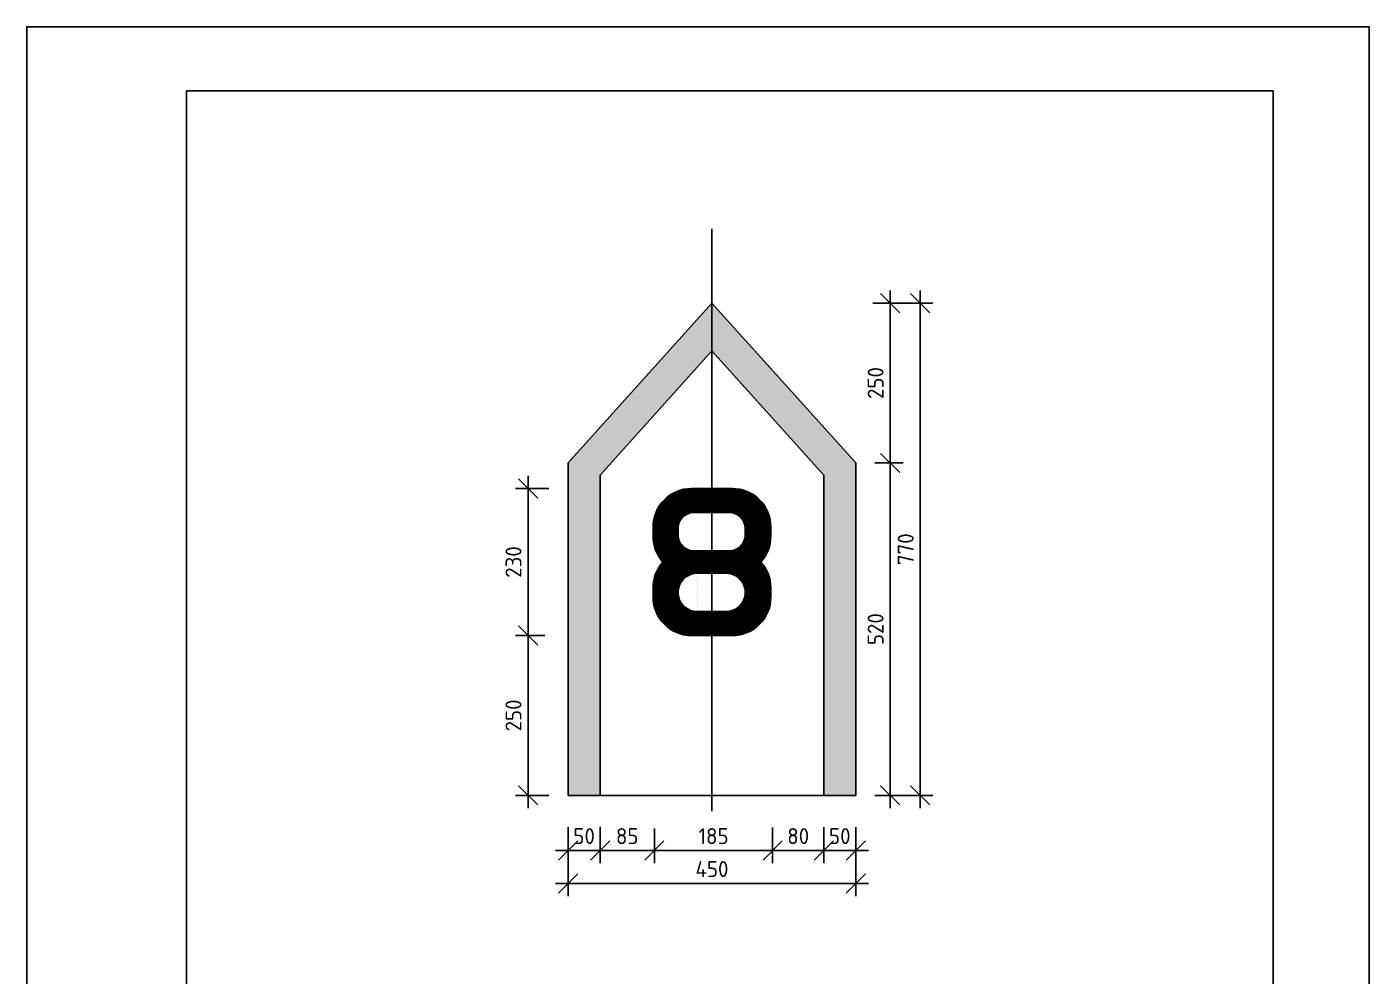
# Model space of a CAD drawing. Extents: x -2544 to -444, y -12208 to -9238.
# Drawn here: x -2544 to -444, y -10723 to -9238 of the extents above; entities that cross this region are included whole.
import ezdxf

# ---------------------------------------------------------------- set-up
doc = ezdxf.new("R2010")
doc.units = 0
doc.header["$LTSCALE"] = 100
doc.header["$MEASUREMENT"] = 0
doc.linetypes.add('CENTERX2', pattern=[101.6, 63.5, -12.7, 12.7, -12.7])
doc.layers.get('0').update_dxf_attribs({"linetype": 'CONTINUOUS'})
doc.layers.get('DEFPOINTS').update_dxf_attribs({"linetype": 'CONTINUOUS'})
for name, color, linetype in [('MAAL', 2, 'CONTINUOUS'), ('RAMME', 7, 'CONTINUOUS'), ('SENTERLINJER', 4, 'CENTERX2'), ('SKILT', 7, 'CONTINUOUS')]:
    doc.layers.add(name, color=color, linetype=linetype)
doc.styles.add('ISO3098', font='iso3098.shx')
doc.dimstyles.new('POINT_1-10MM', dxfattribs={"dimscale": 10, "dimtxt": 2.5, "dimasz": 3, "dimexe": 2, "dimexo": 3, "dimgap": 1, "dimtad": 1, "dimdec": 0, "dimzin": 0, "dimtxsty": 'ISO3098', "dimblk1": 'OBLIQUE', "dimblk2": 'OBLIQUE', "dimsah": 1, "dimcen": 4, "dimdle": 2, "dimclrd": 256, "dimclre": 256, "dimclrt": 256, "dimazin": 3, "dimtfac": 1, "dimtdec": 0, "dimtix": 1, "dimtmove": 0, "dimatfit": 3, "dimtolj": 1, "dimtzin": 0})

# ---------------------------------------------------------------- blocks, each defined once
blk = doc.blocks.new('_OBLIQUE')
at = {"color": 0}
blk.add_line((-0.5, -0.5), (0.5, 0.5), dxfattribs=at)
blk = doc.blocks.new('*D19')
at = {"layer": 'DEFPOINTS', "color": 0}
for p in [(-1647.1, -10459.4), (-1562.2, -10461.7), (-1647.1, -10526.2)]:
    blk.add_point(p, dxfattribs=at)
at = {"layer": 'MAAL'}
for p, q in [((-1647.1, -10489.4), (-1647.1, -10546.2)), ((-1562.2, -10491.7), (-1562.2, -10546.2)), ((-1542.2, -10526.2), (-1667.1, -10526.2))]:
    blk.add_line(p, q, dxfattribs=at)
at = {"layer": 'MAAL', "xscale": 30, "yscale": 30, "zscale": 30, "rotation": 180}
blk.add_blockref('_OBLIQUE', (-1647.1, -10526.2), dxfattribs=at)
at = {"layer": 'MAAL', "xscale": 30, "yscale": 30, "zscale": 30}
blk.add_blockref('_OBLIQUE', (-1562.2, -10526.2), dxfattribs=at)
at = {"layer": 'MAAL', "insert": (-1604.7, -10503.7), "char_height": 25, "attachment_point": 5, "style": 'ISO3098'}
blk.add_mtext('\\A1;85', dxfattribs=at)
blk = doc.blocks.new('*D18')
at = {"layer": 'DEFPOINTS', "color": 0}
for p in [(-1697.1, -10459.8), (-1247.1, -10459.8), (-1697.1, -10577.7)]:
    blk.add_point(p, dxfattribs=at)
at = {"layer": 'MAAL'}
for p, q in [((-1697.1, -10489.8), (-1697.1, -10597.7)), ((-1247.1, -10489.8), (-1247.1, -10597.7)), ((-1227.1, -10577.7), (-1717.1, -10577.7))]:
    blk.add_line(p, q, dxfattribs=at)
at = {"layer": 'MAAL', "xscale": 30, "yscale": 30, "zscale": 30, "rotation": 180}
blk.add_blockref('_OBLIQUE', (-1697.1, -10577.7), dxfattribs=at)
at = {"layer": 'MAAL', "xscale": 30, "yscale": 30, "zscale": 30}
blk.add_blockref('_OBLIQUE', (-1247.1, -10577.7), dxfattribs=at)
at = {"layer": 'MAAL', "insert": (-1472.1, -10555.2), "char_height": 25, "attachment_point": 5, "style": 'ISO3098'}
blk.add_mtext('\\A1;450', dxfattribs=at)
blk = doc.blocks.new('*D17')
at = {"layer": 'DEFPOINTS', "color": 0}
for p in [(-1562.2, -10461.7), (-1377.2, -10460.4), (-1562.2, -10526.2)]:
    blk.add_point(p, dxfattribs=at)
at = {"layer": 'MAAL'}
for p, q in [((-1562.2, -10491.7), (-1562.2, -10546.2)), ((-1377.2, -10490.4), (-1377.2, -10546.2)), ((-1357.2, -10526.2), (-1582.2, -10526.2))]:
    blk.add_line(p, q, dxfattribs=at)
at = {"layer": 'MAAL', "xscale": 30, "yscale": 30, "zscale": 30, "rotation": 180}
blk.add_blockref('_OBLIQUE', (-1562.2, -10526.2), dxfattribs=at)
at = {"layer": 'MAAL', "xscale": 30, "yscale": 30, "zscale": 30}
blk.add_blockref('_OBLIQUE', (-1377.2, -10526.2), dxfattribs=at)
at = {"layer": 'MAAL', "insert": (-1469.7, -10503.7), "char_height": 25, "attachment_point": 5, "style": 'ISO3098'}
blk.add_mtext('\\A1;185', dxfattribs=at)
blk = doc.blocks.new('*D14')
at = {"layer": 'DEFPOINTS', "color": 0}
for p in [(-1250.2, -9669.9), (-1242.6, -10439.9), (-1146.5, -10439.9)]:
    blk.add_point(p, dxfattribs=at)
at = {"layer": 'MAAL'}
for p, q in [((-1146.5, -9649.9), (-1146.5, -10459.9)), ((-1220.2, -9669.9), (-1126.5, -9669.9)), ((-1212.6, -10439.9), (-1126.5, -10439.9))]:
    blk.add_line(p, q, dxfattribs=at)
at = {"layer": 'MAAL', "xscale": 30, "yscale": 30, "zscale": 30}
for p, rotation in [((-1146.5, -9669.9), 90), ((-1146.5, -10439.9), 270)]:
    blk.add_blockref('_OBLIQUE', p, dxfattribs=dict(at, rotation=rotation))
at = {"layer": 'MAAL', "insert": (-1169, -10054.9), "char_height": 25, "attachment_point": 5, "rotation": 90, "style": 'ISO3098'}
blk.add_mtext('\\A1;770', dxfattribs=at)
blk = doc.blocks.new('*D13')
at = {"layer": 'DEFPOINTS', "color": 0}
for p in [(-1247.1, -9919.9), (-1193.2, -9919.9), (-1247.1, -10439.9)]:
    blk.add_point(p, dxfattribs=at)
at = {"layer": 'MAAL'}
for p, q in [((-1193.2, -10459.9), (-1193.2, -9899.9)), ((-1217.1, -9919.9), (-1173.2, -9919.9)), ((-1217.1, -10439.9), (-1173.2, -10439.9))]:
    blk.add_line(p, q, dxfattribs=at)
at = {"layer": 'MAAL', "xscale": 30, "yscale": 30, "zscale": 30}
for p, rotation in [((-1193.2, -9919.9), 90), ((-1193.2, -10439.9), 270)]:
    blk.add_blockref('_OBLIQUE', p, dxfattribs=dict(at, rotation=rotation))
at = {"layer": 'MAAL', "insert": (-1216.1, -10179.9), "char_height": 25, "attachment_point": 5, "rotation": 90, "style": 'ISO3098'}
blk.add_mtext('\\A1;520', dxfattribs=at)
blk = doc.blocks.new('*D16')
at = {"layer": 'DEFPOINTS', "color": 0}
for p in [(-1250.2, -9669.9), (-1193.2, -9669.9), (-1247.1, -9919.9)]:
    blk.add_point(p, dxfattribs=at)
at = {"layer": 'MAAL'}
for p, q in [((-1193.2, -9939.9), (-1193.2, -9649.9)), ((-1220.2, -9669.9), (-1173.2, -9669.9)), ((-1217.1, -9919.9), (-1173.2, -9919.9))]:
    blk.add_line(p, q, dxfattribs=at)
at = {"layer": 'MAAL', "xscale": 30, "yscale": 30, "zscale": 30}
for p, rotation in [((-1193.2, -9669.9), 90), ((-1193.2, -9919.9), 270)]:
    blk.add_blockref('_OBLIQUE', p, dxfattribs=dict(at, rotation=rotation))
at = {"layer": 'MAAL', "insert": (-1216.1, -9794.9), "char_height": 25, "attachment_point": 5, "rotation": 90, "style": 'ISO3098'}
blk.add_mtext('\\A1;250', dxfattribs=at)
blk = doc.blocks.new('*D21')
at = {"layer": 'DEFPOINTS', "color": 0}
for p in [(-1377.2, -10460.4), (-1297.1, -10459.8), (-1377.2, -10526.2)]:
    blk.add_point(p, dxfattribs=at)
at = {"layer": 'MAAL'}
for p, q in [((-1377.2, -10490.4), (-1377.2, -10546.2)), ((-1297.1, -10489.8), (-1297.1, -10546.2)), ((-1277.1, -10526.2), (-1397.2, -10526.2))]:
    blk.add_line(p, q, dxfattribs=at)
at = {"layer": 'MAAL', "xscale": 30, "yscale": 30, "zscale": 30, "rotation": 180}
blk.add_blockref('_OBLIQUE', (-1377.2, -10526.2), dxfattribs=at)
at = {"layer": 'MAAL', "xscale": 30, "yscale": 30, "zscale": 30}
blk.add_blockref('_OBLIQUE', (-1297.1, -10526.2), dxfattribs=at)
at = {"layer": 'MAAL', "insert": (-1337.2, -10503.7), "char_height": 25, "attachment_point": 5, "style": 'ISO3098'}
blk.add_mtext('\\A1;80', dxfattribs=at)
blk = doc.blocks.new('*D22')
at = {"layer": 'DEFPOINTS', "color": 0}
for p in [(-1297.1, -10459.8), (-1247.1, -10459.8), (-1297.1, -10526.2)]:
    blk.add_point(p, dxfattribs=at)
at = {"layer": 'MAAL'}
for p, q in [((-1297.1, -10489.8), (-1297.1, -10546.2)), ((-1247.1, -10489.8), (-1247.1, -10546.2)), ((-1227.1, -10526.2), (-1317.1, -10526.2))]:
    blk.add_line(p, q, dxfattribs=at)
at = {"layer": 'MAAL', "xscale": 30, "yscale": 30, "zscale": 30, "rotation": 180}
blk.add_blockref('_OBLIQUE', (-1297.1, -10526.2), dxfattribs=at)
at = {"layer": 'MAAL', "xscale": 30, "yscale": 30, "zscale": 30}
blk.add_blockref('_OBLIQUE', (-1247.1, -10526.2), dxfattribs=at)
at = {"layer": 'MAAL', "insert": (-1272.1, -10503.7), "char_height": 25, "attachment_point": 5, "style": 'ISO3098'}
blk.add_mtext('\\A1;50', dxfattribs=at)
blk = doc.blocks.new('*D12')
at = {"layer": 'DEFPOINTS', "color": 0}
for p in [(-1759.7, -10189.9), (-1703.8, -10189.9), (-1697.1, -10439.9)]:
    blk.add_point(p, dxfattribs=at)
at = {"layer": 'MAAL'}
for p, q in [((-1759.7, -10459.9), (-1759.7, -10169.9)), ((-1733.8, -10189.9), (-1779.7, -10189.9)), ((-1727.1, -10439.9), (-1779.7, -10439.9))]:
    blk.add_line(p, q, dxfattribs=at)
at = {"layer": 'MAAL', "xscale": 30, "yscale": 30, "zscale": 30}
for p, rotation in [((-1759.7, -10189.9), 90), ((-1759.7, -10439.9), 270)]:
    blk.add_blockref('_OBLIQUE', p, dxfattribs=dict(at, rotation=rotation))
at = {"layer": 'MAAL', "insert": (-1782.6, -10314.9), "char_height": 25, "attachment_point": 5, "rotation": 90, "style": 'ISO3098'}
blk.add_mtext('\\A1;250', dxfattribs=at)
blk = doc.blocks.new('*D15')
at = {"layer": 'DEFPOINTS', "color": 0}
for p in [(-1759.7, -9959.9), (-1697.1, -9959.9), (-1703.8, -10189.9)]:
    blk.add_point(p, dxfattribs=at)
at = {"layer": 'MAAL'}
for p, q in [((-1759.7, -10209.9), (-1759.7, -9939.9)), ((-1727.1, -9959.9), (-1779.7, -9959.9)), ((-1733.8, -10189.9), (-1779.7, -10189.9))]:
    blk.add_line(p, q, dxfattribs=at)
at = {"layer": 'MAAL', "xscale": 30, "yscale": 30, "zscale": 30}
for p, rotation in [((-1759.7, -9959.9), 90), ((-1759.7, -10189.9), 270)]:
    blk.add_blockref('_OBLIQUE', p, dxfattribs=dict(at, rotation=rotation))
at = {"layer": 'MAAL', "insert": (-1782.6, -10074.9), "char_height": 25, "attachment_point": 5, "rotation": 90, "style": 'ISO3098'}
blk.add_mtext('\\A1;230', dxfattribs=at)
blk = doc.blocks.new('*D20')
at = {"layer": 'DEFPOINTS', "color": 0}
for p in [(-1697.1, -10459.8), (-1647.1, -10459.8), (-1697.1, -10526.2)]:
    blk.add_point(p, dxfattribs=at)
at = {"layer": 'MAAL'}
for p, q in [((-1697.1, -10489.8), (-1697.1, -10546.2)), ((-1647.1, -10489.8), (-1647.1, -10546.2)), ((-1627.1, -10526.2), (-1717.1, -10526.2))]:
    blk.add_line(p, q, dxfattribs=at)
at = {"layer": 'MAAL', "xscale": 30, "yscale": 30, "zscale": 30, "rotation": 180}
blk.add_blockref('_OBLIQUE', (-1697.1, -10526.2), dxfattribs=at)
at = {"layer": 'MAAL', "xscale": 30, "yscale": 30, "zscale": 30}
blk.add_blockref('_OBLIQUE', (-1647.1, -10526.2), dxfattribs=at)
at = {"layer": 'MAAL', "insert": (-1672.1, -10503.7), "char_height": 25, "attachment_point": 5, "style": 'ISO3098'}
blk.add_mtext('\\A1;50', dxfattribs=at)

msp = doc.modelspace()

# ---------------------------------------------------------------- hatches: boundary and pattern name
at = {"layer": 'SKILT'}
msp.add_hatch(color=256, dxfattribs=at).paths.add_polyline_path([(-1697.1, -10439.9), (-1697.1, -9919.9), (-1472.1, -9669.9), (-1247.1, -9919.9), (-1247.1, -10439.9), (-1297.1, -10439.9), (-1297.1, -9939.1), (-1472.1, -9744.6), (-1647.1, -9939.1), (-1647.1, -10439.9)])
h = msp.add_hatch(dxfattribs=at)
h.set_pattern_fill('ANSI31', color=256, scale=0.5, angle=-90, style=0)
h.set_pattern_definition([(315, (11888.926, 30001.2186), (1.122532015, 1.122532015), [])])
edge = h.paths.add_edge_path(flags=16)
edge.add_line((-1420.1, -10032.4), (-1420.1, -10022.4))
edge.add_arc((-1445.1, -10022.4), 25, 0, 89.9947)
edge.add_line((-1445.1, -9997.4), (-1500.1, -9997.4))
edge.add_arc((-1500.1, -10022.4), 25, 89.9947, 180)
edge.add_line((-1525.1, -10022.4), (-1525.1, -10032.4))
edge.add_arc((-1500.1, -10032.4), 25, 180, 270)
edge.add_line((-1500.1, -10057.4), (-1445.1, -10057.4))
edge.add_arc((-1445.1, -10032.4), 25, 270, 360)
edge = h.paths.add_edge_path()
edge.add_line((-1504.2, -10189.9), (-1440.1, -10189.9))
edge.add_arc((-1440.1, -10129.9), 60, 270, 360)
edge.add_line((-1380.1, -10129.9), (-1380.1, -10114.9))
edge.add_arc((-1440.1, -10114.9), 60, 0, 41.8103)
edge.add_arc((-1440.1, -10034.9), 60, 318.1897, 360)
edge.add_line((-1380.1, -10034.9), (-1380.1, -10019.9))
edge.add_arc((-1440.1, -10019.9), 60, 360, 450)
edge.add_line((-1440.1, -9959.9), (-1504.2, -9959.9))
edge.add_arc((-1504.2, -10019.9), 60, 90, 180)
edge.add_line((-1564.2, -10019.9), (-1564.2, -10034.9))
edge.add_arc((-1504.2, -10034.9), 60, 180, 221.8103)
edge.add_arc((-1504.2, -10114.9), 60, 138.1897, 180)
edge.add_line((-1564.2, -10114.9), (-1564.2, -10129.9))
edge.add_arc((-1504.2, -10129.9), 60, 180, 270)
edge = h.paths.add_edge_path(flags=16)
edge.add_line((-1449.6, -10152.4), (-1495.1, -10152.4))
edge.add_arc((-1495.1, -10122.4), 30, 90, 270.0053, ccw=False)
edge.add_line((-1495.1, -10092.4), (-1450.1, -10092.4))
edge.add_arc((-1450.1, -10122.4), 30, -90.9461, 90, ccw=False)

# ---------------------------------------------------------------- linework, layer by layer
at = {"layer": 'RAMME', "color": 5}
for p, q in [((-2294, -9337.7), (-2294, -12107.7)), ((-2294, -9337.7), (-594, -9337.7)), ((-594, -12107.7), (-594, -9337.7))]:
    msp.add_line(p, q, dxfattribs=at)
at = {"layer": 'RAMME', "color": 4}
msp.add_lwpolyline([(-2544, -12207.7), (-444, -12207.7), (-444, -9237.7), (-2544, -9237.7)], close=True, dxfattribs=at)
at = {"layer": 'SENTERLINJER'}
msp.add_line((-1472.1, -9553.5), (-1472.1, -10464.5), dxfattribs=at)
at = {"layer": 'SKILT'}
msp.add_line((-1297.1, -10439.9), (-1647.1, -10439.9), dxfattribs=at)
msp.add_lwpolyline([(-1697.1, -10439.9), (-1697.1, -9919.9), (-1472.1, -9669.9), (-1247.1, -9919.9), (-1247.1, -10439.9), (-1297.1, -10439.9), (-1297.1, -9939.1), (-1472.1, -9744.6), (-1647.1, -9939.1), (-1647.1, -10439.9)], close=True, dxfattribs=at)
for points in [[(-1504.2, -10189.9), (-1440.1, -10189.9, 0.414214), (-1380.1, -10129.9), (-1380.1, -10114.9, 0.184483), (-1395.4, -10074.9, 0.184483), (-1380.1, -10034.9), (-1380.1, -10019.9, 0.414214), (-1440.1, -9959.9), (-1504.2, -9959.9, 0.414214), (-1564.2, -10019.9), (-1564.2, -10034.9, 0.184483), (-1548.9, -10074.9, 0.184483), (-1564.2, -10114.9), (-1564.2, -10129.9, 0.414214), (-1504.2, -10189.9)], [(-1420.1, -10032.4), (-1420.1, -10022.4, 0.414187), (-1445.1, -9997.4), (-1500.1, -9997.4, 0.41424), (-1525.1, -10022.4), (-1525.1, -10032.4, 0.414214), (-1500.1, -10057.4), (-1445.1, -10057.4, 0.414214)]]:
    msp.add_lwpolyline(points, format="xyb", close=True, dxfattribs=at)
msp.add_lwpolyline([(-1449.6, -10152.4), (-1495.1, -10152.4, -1.000046), (-1495.1, -10092.4), (-1450.1, -10092.4, -1.008291), (-1450.6, -10152.4)], format="xyb", dxfattribs=at)

# ---------------------------------------------------------------- dimensions: what is measured, and where the dimension line sits
at = {"layer": 'MAAL'}
for base, p1, p2, picture, middle in [((-1146.5, -10439.9), (-1250.2, -9669.9), (-1242.6, -10439.9), '*D14', (-1169, -10054.9)), ((-1193.2, -9669.9), (-1247.1, -9919.9), (-1250.2, -9669.9), '*D16', (-1216.1, -9794.9)), ((-1193.2, -9919.9), (-1247.1, -10439.9), (-1247.1, -9919.9), '*D13', (-1216.1, -10179.9)), ((-1759.7, -9959.9), (-1703.8, -10189.9), (-1697.1, -9959.9), '*D15', (-1782.6, -10074.9)), ((-1759.7, -10189.9), (-1697.1, -10439.9), (-1703.8, -10189.9), '*D12', (-1782.6, -10314.9))]:
    dim = msp.add_linear_dim(base=base, p1=p1, p2=p2, angle=270, dimstyle='POINT_1-10MM', dxfattribs=at)
    dim.commit()
    dim.dimension.update_dxf_attribs({"geometry": picture, "text_midpoint": middle})
for base, p1, p2, picture, middle in [((-1697.1, -10577.7), (-1247.1, -10459.8), (-1697.1, -10459.8), '*D18', (-1472.1, -10555.2)), ((-1697.1, -10526.2), (-1647.1, -10459.8), (-1697.1, -10459.8), '*D20', (-1672.1, -10503.7)), ((-1647.1, -10526.2), (-1562.2, -10461.7), (-1647.1, -10459.4), '*D19', (-1604.7, -10503.7)), ((-1562.2, -10526.2), (-1377.2, -10460.4), (-1562.2, -10461.7), '*D17', (-1469.7, -10503.7)), ((-1377.2, -10526.2), (-1297.1, -10459.8), (-1377.2, -10460.4), '*D21', (-1337.2, -10503.7)), ((-1297.1, -10526.2), (-1247.1, -10459.8), (-1297.1, -10459.8), '*D22', (-1272.1, -10503.7))]:
    dim = msp.add_linear_dim(base=base, p1=p1, p2=p2, dimstyle='POINT_1-10MM', dxfattribs=at)
    dim.commit()
    dim.dimension.update_dxf_attribs({"geometry": picture, "text_midpoint": middle})

doc.saveas('drawing.dxf')
